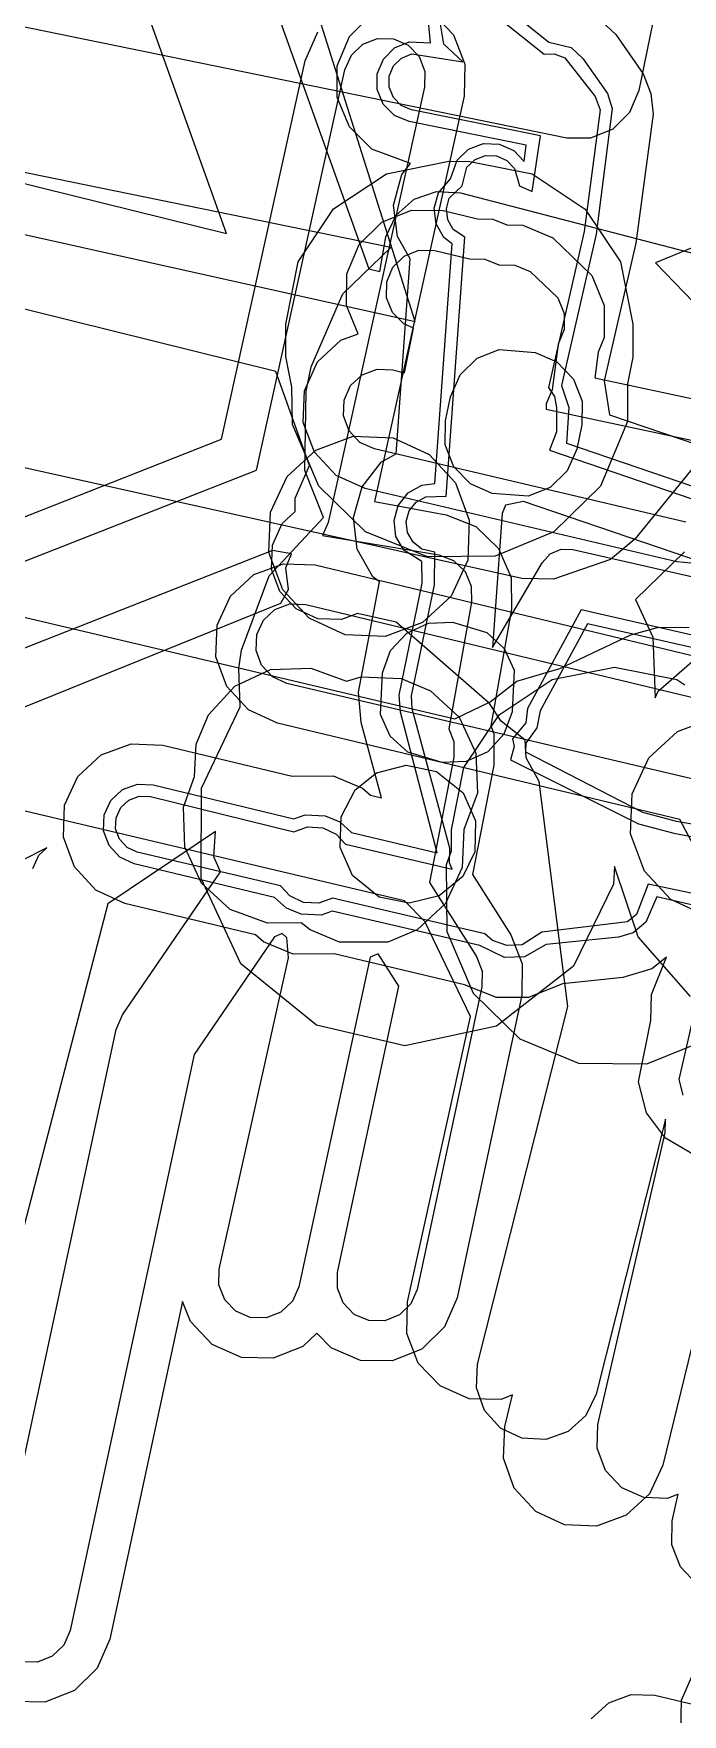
# Model space of a CAD drawing. Header units: metres. Extents: x 3158 to 3711, y 9867 to 11440.
# Drawn here: x 3256.6 to 3272.53, y 10383.64 to 10424.94 of the extents above; entities that cross this region are included whole.
import ezdxf

# ---------------------------------------------------------------- set-up
doc = ezdxf.new("R2010")
doc.units = ezdxf.units.M
doc.layers.add('AI_GREENING_EXCLUSIONS', color=1, linetype='Continuous')

msp = doc.modelspace()

# ---------------------------------------------------------------- linework, layer by layer
at = {"layer": 'AI_GREENING_EXCLUSIONS'}
for points in [[(3277.94, 10455.227), (3276.382, 10447.605), (3276.628, 10447.356), (3276.849, 10446.814), (3276.846, 10446.228), (3275.254, 10438.463), (3275.026, 10437.923), (3275.026, 10437.923), (3274.61, 10437.512), (3274.291, 10437.382), (3271.462, 10423.544), (3271.235, 10423.004), (3270.819, 10422.592), (3270.277, 10422.371), (3269.691, 10422.375), (3235.052, 10429.476)], [(3261.977, 10427.136), (3264.828, 10419.163), (3265.099, 10419.096), (3265.249, 10419.952), (3265.504, 10420.48), (3265.941, 10420.871), (3266.494, 10421.064), (3267.079, 10421.03), (3274.297, 10419.152)], [(3255.23, 10421.539), (3261.333, 10420.029), (3259.015, 10426.509)], [(3272.731, 10401.283), (3271.445, 10402.75), (3270.86, 10404.472), (3270.839, 10404.045), (3269.853, 10402.029), (3267.968, 10400.55), (3265.71, 10400.072), (3263.546, 10400.58), (3261.682, 10402.085), (3260.709, 10404.178), (3260.719, 10406.401), (3261.671, 10408.401), (3261.635, 10409.351), (3261.705, 10409.788), (3262.384, 10411.617), (3262.384, 10411.617), (3263.717, 10413.05), (3263.258, 10414.21), (3263.288, 10416.16), (3263.415, 10416.754), (3264.189, 10418.545), (3265.368, 10419.688), (3234.349, 10426.047)], [(3254.531, 10420.415), (3265.963, 10417.872), (3263.506, 10425.663)], [(3266.365, 10425.478), (3266.905, 10424.915), (3267.189, 10424.188), (3267.172, 10423.408), (3264.971, 10413.443), (3266.731, 10413.12), (3267.455, 10412.832), (3268.014, 10412.291), (3268.324, 10411.576), (3268.337, 10410.798), (3267.822, 10407.936), (3267.901, 10407.745), (3267.9, 10406.964), (3267.375, 10404.282), (3268.316, 10402.799), (3268.596, 10402.081), (3268.583, 10401.31), (3266.995, 10393.875), (3266.686, 10393.159), (3266.127, 10392.615), (3265.401, 10392.326), (3264.621, 10392.337), (3263.905, 10392.646), (3263.552, 10393.009), (3263.207, 10392.679), (3262.479, 10392.396), (3261.699, 10392.413), (3260.985, 10392.728), (3260.445, 10393.292), (3260.254, 10393.785), (3258.468, 10385.489), (3258.158, 10384.773), (3257.598, 10384.229), (3256.872, 10383.942), (3256.092, 10383.954)], [(3270.324, 10425.451), (3270.894, 10424.918), (3271.569, 10423.953), (3271.757, 10423.468), (3271.814, 10422.966), (3271.384, 10419.792), (3270.61, 10416.407), (3270.74, 10415.574), (3273.78, 10414.539)], [(3272.788, 10397.405), (3272.116, 10397.801), (3271.647, 10398.425), (3271.452, 10399.181), (3271.756, 10400.693), (3271.775, 10401.33), (3272.142, 10402.251), (3271.778, 10401.96), (3271.068, 10401.746), (3269.584, 10401.589), (3268.753, 10401.259), (3267.961, 10401.259), (3267.182, 10401.564), (3263.977, 10402.329), (3262.967, 10402.32), (3262.245, 10402.622), (3262.048, 10402.793), (3258.834, 10403.567), (3258.125, 10403.894), (3257.596, 10404.467), (3257.326, 10405.199), (3257.357, 10405.979), (3257.684, 10406.687), (3258.257, 10407.217), (3258.99, 10407.487), (3259.769, 10407.456), (3262.944, 10406.692), (3263.954, 10406.701), (3264.676, 10406.399), (3264.873, 10406.228), (3265.138, 10406.164), (3264.639, 10408.011), (3264.576, 10408.759), (3265.091, 10411.467), (3264.927, 10411.596), (3264.544, 10412.277), (3264.451, 10413.051), (3264.662, 10413.803), (3265.144, 10414.417), (3265.499, 10414.616), (3265.843, 10419.411), (3265.533, 10419.955), (3265.436, 10420.729), (3265.643, 10421.482), (3265.853, 10421.752), (3264.9, 10422.1), (3264.35, 10422.653), (3264.053, 10423.375), (3264.055, 10424.155), (3264.356, 10424.875), (3264.909, 10425.426)], [(3273.497, 10403.359), (3271.903, 10403.727), (3271.635, 10403.106), (3271.318, 10402.847), (3270.963, 10402.741), (3269.186, 10402.557), (3268.653, 10402.259), (3268.159, 10402.24), (3267.554, 10402.531), (3263.932, 10403.374), (3263.658, 10403.28), (3263.165, 10403.3), (3262.804, 10403.451), (3262.516, 10403.713), (3259.068, 10404.539), (3258.713, 10404.702), (3258.449, 10404.989), (3258.314, 10405.355), (3258.329, 10405.745), (3258.493, 10406.099), (3258.779, 10406.364), (3259.146, 10406.499), (3259.535, 10406.483), (3262.989, 10405.647), (3263.263, 10405.741), (3263.756, 10405.721), (3264.117, 10405.57), (3264.405, 10405.308), (3266.506, 10404.807), (3265.604, 10408.27), (3265.574, 10408.687), (3266.137, 10411.438), (3266.132, 10411.967), (3265.686, 10412.247), (3265.495, 10412.587), (3265.448, 10412.975), (3265.553, 10413.35), (3265.794, 10413.657), (3266.134, 10413.849), (3266.449, 10413.886), (3266.872, 10419.778), (3266.675, 10419.931), (3266.482, 10420.27), (3266.434, 10420.657), (3266.537, 10421.034), (3266.833, 10421.374), (3266.995, 10421.834), (3267.279, 10422.102), (3267.644, 10422.241), (3268.034, 10422.229), (3268.39, 10422.07), (3268.641, 10421.804), (3268.695, 10422.198), (3265.818, 10422.779), (3265.458, 10422.93), (3265.183, 10423.206), (3265.034, 10423.567), (3265.035, 10423.957), (3265.186, 10424.318), (3265.463, 10424.593), (3265.823, 10424.741), (3266.347, 10424.713), (3266.298, 10425.234)], [(3273.763, 10403.61), (3271.689, 10404.045), (3271.401, 10403.295), (3271.179, 10403.114), (3269.075, 10402.862), (3268.593, 10402.553), (3268.219, 10402.534), (3267.869, 10402.659), (3267.681, 10402.821), (3263.938, 10403.695), (3263.599, 10403.574), (3263.225, 10403.594), (3262.892, 10403.753), (3262.663, 10404.002), (3259.138, 10404.83), (3258.89, 10404.945), (3258.705, 10405.146), (3258.61, 10405.402), (3258.621, 10405.675), (3258.735, 10405.923), (3258.936, 10406.108), (3259.192, 10406.202), (3259.465, 10406.192), (3262.983, 10405.326), (3263.322, 10405.447), (3263.696, 10405.427), (3264.029, 10405.268), (3264.257, 10405.02), (3266.877, 10404.409), (3266.808, 10404.562), (3266.815, 10404.925), (3265.894, 10408.348), (3265.873, 10408.666), (3266.438, 10411.398), (3266.45, 10412.196), (3266.128, 10412.274), (3265.914, 10412.443), (3265.78, 10412.681), (3265.747, 10412.952), (3265.821, 10413.215), (3265.99, 10413.43), (3266.228, 10413.563), (3266.727, 10413.578), (3267.184, 10419.942), (3266.902, 10420.128), (3266.767, 10420.365), (3266.733, 10420.636), (3266.805, 10420.899), (3267.122, 10421.2), (3267.24, 10421.66), (3267.439, 10421.847), (3267.694, 10421.945), (3267.967, 10421.937), (3268.216, 10421.825), (3268.404, 10421.627), (3268.53, 10421.198), (3268.841, 10421.063), (3269.045, 10422.434), (3265.877, 10423.073), (3265.625, 10423.179), (3265.433, 10423.372), (3265.329, 10423.625), (3265.33, 10423.898), (3265.435, 10424.15), (3265.628, 10424.343), (3265.881, 10424.446), (3267.136, 10424.247), (3266.673, 10424.68), (3266.592, 10425.174)], [(3268.05, 10425.31), (3269.139, 10424.434), (3269.383, 10424.442), (3269.639, 10424.346), (3270.385, 10423.398), (3270.51, 10423.068), (3270.116, 10420.081), (3269.239, 10416.243), (3269.387, 10416.021), (3269.44, 10415.753), (3269.44, 10415.153), (3269.265, 10414.703), (3273.413, 10413.29)], [(3268.381, 10425.428), (3269.247, 10424.732), (3269.797, 10424.601), (3270.082, 10424.335), (3270.691, 10423.473), (3270.808, 10423.101), (3270.409, 10420.014), (3269.558, 10416.294), (3269.74, 10415.753), (3269.685, 10414.877), (3273.498, 10413.579)], [(3244.139, 10408.246), (3261.213, 10414.974), (3263.267, 10424.271), (3263.58, 10424.985)], [(3244.506, 10407.315), (3262.069, 10414.212), (3264.243, 10424.055), (3264.4, 10424.412), (3264.682, 10424.682), (3265.045, 10424.824), (3265.435, 10424.816), (3265.792, 10424.659), (3266.062, 10424.377), (3266.204, 10424.014), (3266.196, 10423.623), (3263.833, 10412.926), (3263.694, 10412.61), (3266.55, 10412.136), (3266.912, 10411.992), (3267.191, 10411.722), (3267.346, 10411.364), (3267.353, 10410.975), (3266.792, 10407.86), (3266.92, 10407.551), (3266.92, 10407.16), (3266.317, 10404.084), (3267.472, 10402.263), (3267.612, 10401.904), (3267.605, 10401.519), (3266.017, 10394.084), (3265.863, 10393.726), (3265.583, 10393.454), (3265.22, 10393.31), (3264.83, 10393.315), (3264.472, 10393.47), (3264.2, 10393.749), (3264.056, 10394.112), (3264.061, 10394.502), (3265.564, 10401.537), (3265.06, 10402.332), (3264.86, 10402.247), (3263.109, 10394.149), (3262.952, 10393.792), (3262.67, 10393.522), (3262.306, 10393.381), (3261.916, 10393.39), (3261.559, 10393.547), (3261.289, 10393.829), (3261.148, 10394.193), (3261.156, 10394.583), (3262.855, 10402.231), (3262.816, 10402.719), (3262.704, 10402.829), (3262.516, 10402.749), (3260.539, 10399.859), (3257.49, 10385.699), (3257.335, 10385.341), (3257.055, 10385.07), (3256.692, 10384.926), (3256.302, 10384.932)], [(3279.357, 10422.332), (3271.365, 10412.52), (3270.764, 10412.023), (3269.362, 10411.535), (3268.583, 10411.553), (3253.313, 10414.949)], [(3273.601, 10411.845), (3272.396, 10411.96), (3264.738, 10413.761), (3264.027, 10414.084), (3263.494, 10414.654), (3263.22, 10415.384), (3263.246, 10416.164), (3263.569, 10416.875), (3264.139, 10417.408), (3264.565, 10417.567), (3264.283, 10418.263), (3264.289, 10419.043), (3264.593, 10419.762), (3264.593, 10419.762), (3265.15, 10420.309), (3265.873, 10420.602), (3266.653, 10420.596), (3267.498, 10420.388), (3267.878, 10420.384), (3268.222, 10420.241), (3268.614, 10420.236), (3269.349, 10419.926), (3270.308, 10419), (3270.611, 10418.259), (3270.609, 10417.476), (3270.462, 10417.117), (3270.376, 10416.484), (3273.136, 10415.894)], [(3272.747, 10419.671), (3271.867, 10419.313), (3272.796, 10418.354)], [(3272.616, 10412.935), (3264.966, 10414.735), (3264.61, 10414.896), (3264.344, 10415.181), (3264.207, 10415.546), (3264.22, 10415.936), (3264.382, 10416.292), (3264.667, 10416.558), (3265.032, 10416.695), (3265.422, 10416.682), (3265.709, 10416.606), (3265.929, 10417.707), (3265.685, 10417.81), (3265.685, 10417.81), (3265.412, 10418.088), (3265.265, 10418.45), (3265.268, 10418.84), (3265.42, 10419.2), (3265.699, 10419.473), (3266.06, 10419.62), (3266.45, 10419.617), (3267.298, 10419.408), (3267.681, 10419.404), (3268.024, 10419.26), (3268.416, 10419.256), (3268.79, 10419.096), (3269.475, 10418.446), (3269.63, 10418.066), (3269.629, 10417.674), (3269.481, 10417.314), (3269.329, 10416.188), (3269.185, 10415.844), (3269.184, 10415.717), (3272.987, 10414.902)], [(3272.888, 10386.841), (3272.483, 10387.264), (3272.271, 10387.809), (3272.283, 10388.394), (3272.428, 10389.048), (3272.165, 10388.948), (3271.58, 10388.966), (3271.046, 10389.206), (3270.645, 10389.633), (3270.438, 10390.18), (3270.455, 10390.765), (3272.108, 10397.929), (3272.113, 10398.265), (3270.41, 10391.511), (3270.159, 10390.983), (3269.725, 10390.59), (3269.174, 10390.394), (3268.589, 10390.423), (3268.06, 10390.675), (3267.668, 10391.109), (3267.472, 10391.66), (3267.501, 10392.245), (3269.718, 10401.037), (3269.009, 10406.563), (3268.693, 10407.148), (3268.67, 10407.579), (3268.082, 10408.043), (3267.792, 10408.481), (3265.504, 10410.478), (3264.549, 10410.69), (3264.158, 10410.544), (3263.573, 10410.565), (3263.041, 10410.808), (3262.642, 10411.237), (3262.438, 10411.785), (3262.459, 10412.37), (3262.702, 10412.903), (3263.017, 10413.195), (3263.019, 10413.529), (3263.37, 10414.331), (3262.545, 10416.638), (3254.51, 10418.627)], [(3239.912, 10414.483), (3266.938, 10408.101), (3267.812, 10408.519), (3268.465, 10409.033), (3269.523, 10409.337), (3271.261, 10410.168), (3271.919, 10410.349), (3272.7, 10410.353)], [(3273.048, 10411.939), (3268.628, 10413.441), (3268.187, 10413.352), (3268.1, 10413.153), (3267.864, 10409.858), (3269.083, 10411.939), (3269.281, 10412.156), (3269.55, 10412.272), (3269.843, 10412.268), (3275.805, 10410.904)], [(3250.842, 10406.165), (3262.668, 10410.943), (3262.855, 10411.281), (3262.788, 10411.812), (3262.927, 10412.159), (3262.464, 10412.243), (3245.723, 10405.646)], [(3272.881, 10404.862), (3272.468, 10405.631), (3262.582, 10407.997), (3261.873, 10408.323), (3261.343, 10408.896), (3261.072, 10409.628), (3261.102, 10410.408), (3261.428, 10411.117), (3262.001, 10411.647), (3262.733, 10411.917), (3263.513, 10411.887), (3274.239, 10409.31)], [(3272.584, 10412.206), (3271.377, 10411.035), (3271.803, 10410.107), (3271.858, 10408.62), (3271.939, 10408.784), (3273.406, 10410.071)], [(3273.043, 10406.56), (3262.814, 10408.97), (3262.46, 10409.133), (3262.195, 10409.419), (3262.06, 10409.785), (3262.075, 10410.175), (3262.238, 10410.529), (3262.524, 10410.794), (3262.89, 10410.93), (3263.28, 10410.915), (3273.981, 10408.344)], [(3275.493, 10409.539), (3270.048, 10410.785), (3268.725, 10408.356), (3268.683, 10408.002), (3268.36, 10407.614), (3268.4, 10407.427), (3268.309, 10407.094), (3271.449, 10405.526), (3272.319, 10405.292), (3274.469, 10404.892)], [(3275.426, 10409.247), (3270.203, 10410.442), (3269.035, 10408.297), (3268.958, 10407.883), (3268.683, 10407.51), (3268.674, 10407.289), (3271.55, 10405.811), (3272.38, 10405.586), (3274.714, 10405.207)], [(3273.917, 10397.407), (3272.054, 10389.766), (3271.725, 10389.059), (3271.15, 10388.531), (3270.417, 10388.263), (3269.638, 10388.297), (3268.93, 10388.626), (3268.402, 10389.201), (3268.135, 10389.934), (3268.168, 10390.713), (3268.357, 10391.488), (3268.077, 10391.379), (3267.297, 10391.395), (3266.583, 10391.709), (3266.043, 10392.272), (3265.759, 10392.999), (3265.775, 10393.779), (3267.322, 10400.785), (3266.201, 10403.12), (3265.707, 10403.634), (3238.848, 10409.977)], [(3273.171, 10400.234), (3271.649, 10399.614), (3269.988, 10399.63), (3268.543, 10400.234), (3267.399, 10401.357), (3266.752, 10402.866), (3266.736, 10404.527), (3266.86, 10404.863), (3266.86, 10405.376), (3267.164, 10406.907), (3268.032, 10408.204), (3269.329, 10409.072), (3269.329, 10409.072), (3270.86, 10409.376), (3272.391, 10409.072), (3272.59, 10408.938)], [(3255.535, 10386.12), (3258.625, 10400.472), (3258.777, 10400.827), (3261.183, 10404.342), (3261.021, 10404.71), (3261.061, 10405.334), (3258.415, 10403.554), (3254.832, 10389.795)], [(3256.575, 10404.424), (3256.727, 10404.751), (3256.916, 10404.935), (3255.117, 10404.025)], [(3272.548, 10398.859), (3272.451, 10399.237), (3272.768, 10400.636)], [(3272.493, 10383.204), (3272.506, 10383.985), (3272.816, 10384.701)], [(3270.291, 10383.529), (3270.721, 10383.927), (3271.269, 10384.13), (3271.854, 10384.108), (3278.142, 10382.609)]]:
    msp.add_lwpolyline(points, dxfattribs=at)
for points in [[(3263.963, 10420.634), (3265.26, 10421.501), (3266.791, 10421.806), (3267.313, 10421.801), (3268.844, 10421.496), (3270.142, 10420.629), (3271.009, 10419.331), (3271.313, 10417.801), (3271.313, 10416.995), (3271.182, 10416.336), (3271.182, 10415.411), (3270.519, 10413.825), (3269.375, 10412.702), (3267.931, 10412.098), (3266.269, 10412.082), (3264.747, 10412.702), (3263.603, 10413.825), (3262.956, 10415.333), (3262.94, 10416.254), (3262.791, 10417.004), (3262.791, 10417.806), (3263.096, 10419.336), (3263.963, 10420.634)], [(3267.324, 10413.876), (3266.916, 10414.296), (3266.701, 10414.84), (3266.71, 10415.425), (3266.837, 10416.019), (3267.069, 10416.556), (3267.489, 10416.963), (3268.034, 10417.179), (3268.912, 10417.107), (3269.449, 10416.875), (3269.857, 10416.455), (3270.072, 10415.911), (3270.063, 10415.325), (3269.936, 10414.732), (3269.704, 10414.195), (3269.284, 10413.787), (3268.739, 10413.572), (3267.861, 10413.644), (3267.324, 10413.876)], [(3265.427, 10415.01), (3266.308, 10414.601), (3266.956, 10413.902), (3267.297, 10412.985), (3267.258, 10411.999), (3266.848, 10411.117), (3266.149, 10410.47), (3265.232, 10410.129), (3264.246, 10410.168), (3263.365, 10410.577), (3262.718, 10411.276), (3262.376, 10412.193), (3262.415, 10413.179), (3262.825, 10414.061), (3263.524, 10414.708), (3264.441, 10415.049), (3265.427, 10415.01)], [(3265.763, 10410.212), (3266.295, 10410.456), (3266.88, 10410.478), (3267.725, 10410.227), (3268.154, 10409.829), (3268.398, 10409.297), (3268.349, 10408.274), (3268.146, 10407.726), (3267.748, 10407.297), (3267.216, 10407.053), (3266.631, 10407.031), (3265.786, 10407.282), (3265.357, 10407.68), (3265.113, 10408.212), (3265.161, 10409.234), (3265.365, 10409.783), (3265.763, 10410.212)], [(3260.546, 10406.688), (3260.585, 10407.482), (3260.887, 10408.204), (3261.535, 10408.903), (3262.416, 10409.313), (3263.402, 10409.352), (3264.281, 10409.026), (3264.638, 10409.133), (3265.624, 10409.094), (3266.346, 10408.792), (3267.045, 10408.144), (3267.455, 10407.263), (3267.494, 10406.277), (3267.163, 10405.384), (3267.123, 10404.448), (3266.714, 10403.567), (3266.015, 10402.92), (3265.293, 10402.617), (3264.112, 10402.617), (3263.389, 10402.92), (3263.17, 10403.087), (3262.338, 10403.079), (3261.421, 10403.421), (3260.722, 10404.068), (3260.312, 10404.949), (3260.273, 10405.936), (3260.546, 10406.688)], [(3274.31, 10408.094), (3275.192, 10407.685), (3275.839, 10406.986), (3276.18, 10406.069), (3276.141, 10405.083), (3275.732, 10404.201), (3275.033, 10403.554), (3274.116, 10403.213), (3273.13, 10403.252), (3272.248, 10403.661), (3271.601, 10404.36), (3271.26, 10405.277), (3271.299, 10406.263), (3271.708, 10407.145), (3272.407, 10407.792), (3273.324, 10408.133), (3274.31, 10408.094)], [(3267.143, 10406.287), (3267.452, 10405.6), (3267.43, 10404.838), (3267.134, 10404.233), (3266.554, 10403.753), (3265.822, 10403.571), (3265.084, 10403.724), (3264.431, 10404.252), (3264.125, 10404.941), (3264.149, 10405.694), (3264.496, 10406.363), (3265.018, 10406.777), (3265.749, 10406.962), (3266.487, 10406.812), (3267.143, 10406.287)]]:
    msp.add_lwpolyline(points, close=True, dxfattribs=at)

doc.saveas('drawing.dxf')
